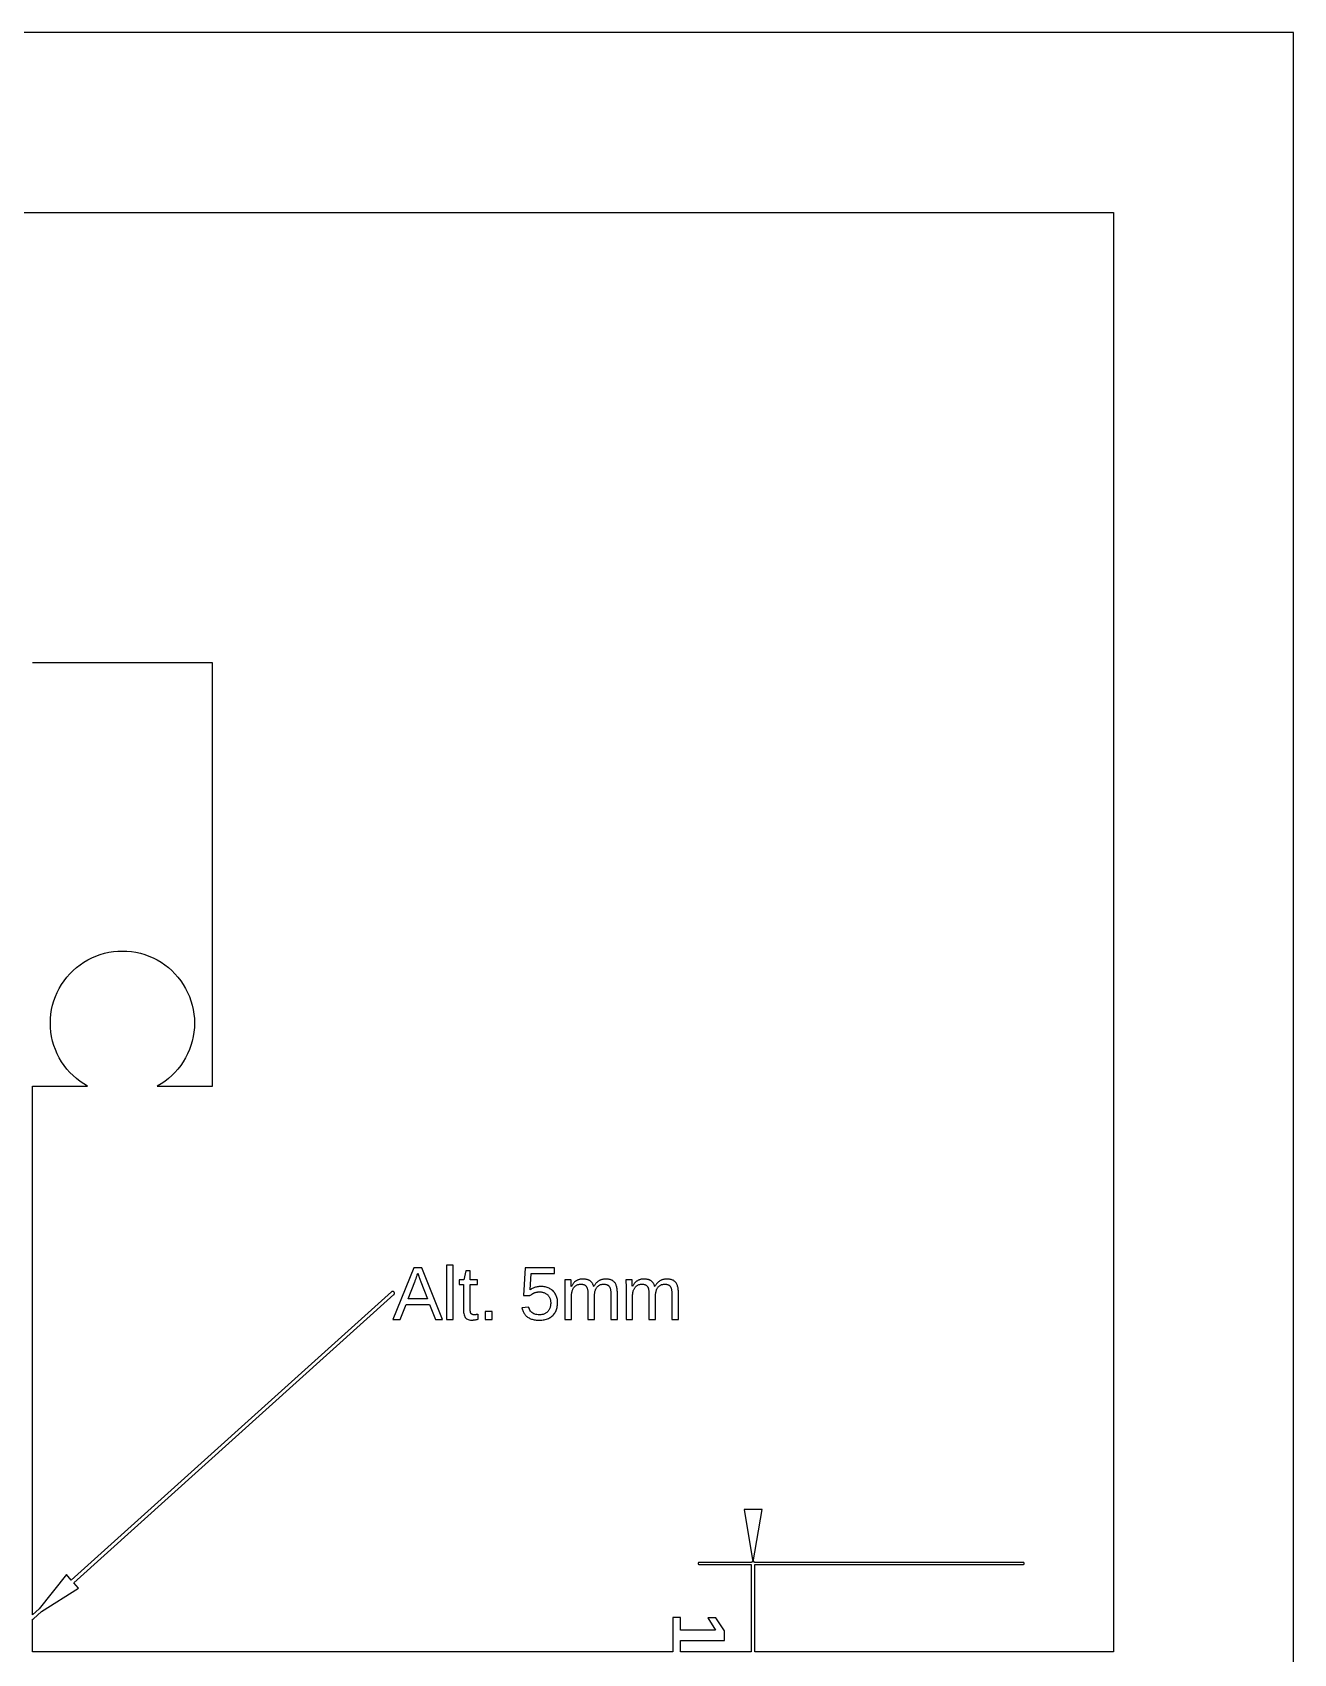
# Model space of a CAD drawing. Header units: metres. Extents: x -140 to 140, y -90 to 90.
# Drawn here: x 70 to 140, y 0 to 90 of the extents above; entities that cross this region are included whole.
import ezdxf

# ---------------------------------------------------------------- set-up
doc = ezdxf.new("R2010")
doc.units = ezdxf.units.M

msp = doc.modelspace()

# ---------------------------------------------------------------- linework, layer by layer
for p, q in [((140, 90), (-140, 90)), ((140, -90), (140, 90)), ((-130, 80), (130, 80)), ((130, 80), (130, 0.09999)), ((80, 55), (70, 55)), ((80, 31.5), (80, 55)), ((73.2969, 38.6193), (73.5275, 38.7191)), ((73.5275, 38.7191), (73.7639, 38.8042)), ((73.7639, 38.8042), (74.0052, 38.8743)), ((74.0052, 38.8743), (74.2505, 38.9291)), ((74.2505, 38.9291), (74.4987, 38.9684)), ((74.4987, 38.9684), (74.7488, 38.9921)), ((74.7488, 38.9921), (75, 39)), ((75, 39), (75.2512, 38.9921)), ((75.2512, 38.9921), (75.5013, 38.9684)), ((75.5013, 38.9684), (75.7495, 38.9291)), ((75.7495, 38.9291), (75.9948, 38.8743)), ((75.9948, 38.8743), (76.2361, 38.8042)), ((76.2361, 38.8042), (76.4725, 38.7191)), ((76.4725, 38.7191), (76.7031, 38.6193)), ((72.0841, 37.7382), (72.2618, 37.9159)), ((72.2618, 37.9159), (72.4503, 38.082)), ((72.4503, 38.082), (72.6488, 38.2361)), ((72.6488, 38.2361), (72.8567, 38.3773)), ((72.8567, 38.3773), (73.073, 38.5052)), ((73.073, 38.5052), (73.2969, 38.6193)), ((76.7031, 38.6193), (76.927, 38.5052)), ((76.927, 38.5052), (77.1433, 38.3773)), ((77.1433, 38.3773), (77.3511, 38.2361)), ((77.3511, 38.2361), (77.5497, 38.082)), ((77.5497, 38.082), (77.7382, 37.9159)), ((77.7382, 37.9159), (77.9159, 37.7382)), ((71.3807, 36.7031), (71.4948, 36.927)), ((71.4948, 36.927), (71.6227, 37.1433)), ((71.6227, 37.1433), (71.7639, 37.3511)), ((71.7639, 37.3511), (71.9179, 37.5497)), ((71.9179, 37.5497), (72.0841, 37.7382)), ((77.9159, 37.7382), (78.082, 37.5497)), ((78.082, 37.5497), (78.2361, 37.3511)), ((78.2361, 37.3511), (78.3773, 37.1433)), ((78.3773, 37.1433), (78.5052, 36.927)), ((78.5052, 36.927), (78.6193, 36.7031)), ((71.1257, 35.9948), (71.1958, 36.2361)), ((71.1958, 36.2361), (71.2809, 36.4725)), ((71.2809, 36.4725), (71.3807, 36.7031)), ((78.6193, 36.7031), (78.7191, 36.4725)), ((78.7191, 36.4725), (78.8042, 36.2361)), ((78.8042, 36.2361), (78.8743, 35.9948)), ((71, 35), (71.0079, 35.2512)), ((71.0079, 35.2512), (71.0315, 35.5013)), ((71.0315, 35.5013), (71.0708, 35.7495)), ((71.0708, 35.7495), (71.1257, 35.9948)), ((78.8743, 35.9948), (78.9291, 35.7495)), ((78.9291, 35.7495), (78.9684, 35.5013)), ((78.9684, 35.5013), (78.9921, 35.2512)), ((78.9921, 35.2512), (79, 35)), ((71.0079, 34.7488), (71, 35)), ((71.0315, 34.4987), (71.0079, 34.7488)), ((71.0708, 34.2505), (71.0315, 34.4987)), ((71.1257, 34.0052), (71.0708, 34.2505)), ((78.9291, 34.2505), (78.8743, 34.0052)), ((78.9684, 34.4987), (78.9291, 34.2505)), ((78.9921, 34.7488), (78.9684, 34.4987)), ((79, 35), (78.9921, 34.7488)), ((71.1958, 33.7639), (71.1257, 34.0052)), ((71.2809, 33.5275), (71.1958, 33.7639)), ((71.3807, 33.2969), (71.2809, 33.5275)), ((78.7191, 33.5275), (78.6193, 33.2969)), ((78.8042, 33.7639), (78.7191, 33.5275)), ((78.8743, 34.0052), (78.8042, 33.7639)), ((71.4948, 33.073), (71.3807, 33.2969)), ((71.6227, 32.8567), (71.4948, 33.073)), ((71.7639, 32.6488), (71.6227, 32.8567)), ((71.9179, 32.4503), (71.7639, 32.6488)), ((72.0841, 32.2618), (71.9179, 32.4503)), ((78.082, 32.4503), (77.9159, 32.2618)), ((78.2361, 32.6488), (78.082, 32.4503)), ((78.3773, 32.8567), (78.2361, 32.6488)), ((78.5052, 33.073), (78.3773, 32.8567)), ((78.6193, 33.2969), (78.5052, 33.073)), ((72.2618, 32.0841), (72.0841, 32.2618)), ((72.4503, 31.9179), (72.2618, 32.0841)), ((72.6488, 31.7639), (72.4503, 31.9179)), ((72.8567, 31.6227), (72.6488, 31.7639)), ((73.0641, 31.5), (72.8567, 31.6227)), ((77.1433, 31.6227), (76.9359, 31.5)), ((77.3511, 31.7639), (77.1433, 31.6227)), ((77.5497, 31.9179), (77.3511, 31.7639)), ((77.7382, 32.0841), (77.5497, 31.9179)), ((77.9159, 32.2618), (77.7382, 32.0841)), ((70.01, 2.14349), (70.01, 31.5)), ((70.01, 31.5), (73.0641, 31.5)), ((76.9359, 31.5), (80, 31.5)), ((91.1779, 21.4124), (90.0081, 18.5459)), ((91.6194, 21.4124), (91.1779, 21.4124)), ((91.2397, 20.6693), (91.2542, 20.7083)), ((91.2542, 20.7083), (91.2681, 20.7461)), ((91.2681, 20.7461), (91.2814, 20.7828)), ((91.2814, 20.7828), (91.2941, 20.8184)), ((91.2941, 20.8184), (91.3063, 20.8529)), ((91.3063, 20.8529), (91.3179, 20.8862)), ((91.3179, 20.8862), (91.3289, 20.9184)), ((91.3289, 20.9184), (91.3393, 20.9495)), ((91.3393, 20.9495), (91.3492, 20.9794)), ((91.3492, 20.9794), (91.3584, 21.0082)), ((91.3584, 21.0082), (91.3671, 21.0359)), ((91.3671, 21.0359), (91.3752, 21.0625)), ((91.3752, 21.0625), (91.3936, 21.1194)), ((91.3936, 21.1194), (91.4485, 20.9505)), ((91.4485, 20.9505), (91.4572, 20.9235)), ((91.4572, 20.9235), (91.466, 20.897)), ((91.466, 20.897), (91.4748, 20.8708)), ((91.4748, 20.8708), (91.4835, 20.8451)), ((91.4835, 20.8451), (91.4923, 20.8198)), ((91.4923, 20.8198), (91.5011, 20.795)), ((91.5011, 20.795), (91.5098, 20.7706)), ((91.5098, 20.7706), (91.5186, 20.7466)), ((91.5186, 20.7466), (91.5273, 20.7231)), ((91.5273, 20.7231), (91.5361, 20.7)), ((92.7708, 18.5459), (91.6194, 21.4124)), ((93.3609, 21.565), (92.9947, 21.565)), ((92.9947, 21.565), (92.9947, 18.5459)), ((93.3609, 18.5459), (93.3609, 21.565)), ((93.9496, 20.7471), (93.6811, 20.7471)), ((93.6811, 20.7471), (93.6811, 20.4806)), ((94.0574, 21.2395), (93.9496, 20.7471)), ((94.3016, 21.2395), (94.0574, 21.2395)), ((94.3016, 20.7471), (94.3016, 21.2395)), ((94.7085, 20.7471), (94.3016, 20.7471)), ((94.7085, 20.4806), (94.7085, 20.7471)), ((97.3554, 21.4124), (97.2598, 19.8703)), ((98.9849, 21.4124), (97.3554, 21.4124)), ((97.6341, 20.1917), (97.689, 21.1011)), ((97.689, 21.1011), (98.9849, 21.1011)), ((98.9849, 21.1011), (98.9849, 21.4124)), ((99.895, 20.7471), (99.5492, 20.7471)), ((99.5492, 20.7471), (99.551, 20.7322)), ((99.551, 20.7322), (99.5527, 20.7137)), ((99.5527, 20.7137), (99.5542, 20.6918)), ((99.8954, 20.7453), (99.895, 20.7471)), ((99.8957, 20.7432), (99.8954, 20.7453)), ((99.8963, 20.7376), (99.8957, 20.7432)), ((99.8966, 20.7342), (99.8963, 20.7376)), ((99.8972, 20.7261), (99.8966, 20.7342)), ((99.8978, 20.7165), (99.8972, 20.7261)), ((99.8985, 20.7051), (99.8978, 20.7165)), ((99.9016, 20.6402), (99.8985, 20.7051)), ((100.212, 20.7098), (100.188, 20.6962)), ((100.237, 20.7222), (100.212, 20.7098)), ((100.262, 20.7336), (100.237, 20.7222)), ((100.288, 20.7439), (100.262, 20.7336)), ((100.315, 20.7531), (100.288, 20.7439)), ((100.343, 20.7612), (100.315, 20.7531)), ((100.372, 20.7683), (100.343, 20.7612)), ((100.401, 20.7743), (100.372, 20.7683)), ((100.431, 20.7791), (100.401, 20.7743)), ((100.462, 20.7829), (100.431, 20.7791)), ((100.494, 20.7856), (100.462, 20.7829)), ((100.527, 20.7873), (100.494, 20.7856)), ((100.56, 20.7878), (100.527, 20.7873)), ((100.598, 20.7872), (100.56, 20.7878)), ((100.635, 20.7854), (100.598, 20.7872)), ((100.67, 20.7825), (100.635, 20.7854)), ((100.704, 20.7784), (100.67, 20.7825)), ((100.737, 20.7731), (100.704, 20.7784)), ((100.769, 20.7666), (100.737, 20.7731)), ((100.799, 20.7589), (100.769, 20.7666)), ((100.829, 20.75), (100.799, 20.7589)), ((100.857, 20.74), (100.829, 20.75)), ((100.883, 20.7288), (100.857, 20.74)), ((100.909, 20.7164), (100.883, 20.7288)), ((100.933, 20.7029), (100.909, 20.7164)), ((100.956, 20.6881), (100.933, 20.7029)), ((101.465, 20.7046), (101.44, 20.6902)), ((101.492, 20.7179), (101.465, 20.7046)), ((101.518, 20.73), (101.492, 20.7179)), ((101.546, 20.741), (101.518, 20.73)), ((101.575, 20.7508), (101.546, 20.741)), ((101.604, 20.7595), (101.575, 20.7508)), ((101.634, 20.767), (101.604, 20.7595)), ((101.665, 20.7734), (101.634, 20.767)), ((101.697, 20.7785), (101.665, 20.7734)), ((101.729, 20.7826), (101.697, 20.7785)), ((101.763, 20.7855), (101.729, 20.7826)), ((101.797, 20.7872), (101.763, 20.7855)), ((101.832, 20.7878), (101.797, 20.7872)), ((101.882, 20.7867), (101.832, 20.7878)), ((101.93, 20.7835), (101.882, 20.7867)), ((101.976, 20.7782), (101.93, 20.7835)), ((102.02, 20.7707), (101.976, 20.7782)), ((102.061, 20.761), (102.02, 20.7707)), ((102.101, 20.7492), (102.061, 20.761)), ((102.138, 20.7353), (102.101, 20.7492)), ((102.173, 20.7192), (102.138, 20.7353)), ((102.206, 20.701), (102.173, 20.7192)), ((102.237, 20.6807), (102.206, 20.701)), ((103.285, 20.7471), (102.939, 20.7471)), ((102.939, 20.7471), (102.941, 20.7322)), ((102.941, 20.7322), (102.942, 20.7137)), ((102.942, 20.7137), (102.944, 20.6918)), ((103.285, 20.7453), (103.285, 20.7471)), ((103.286, 20.7406), (103.285, 20.7453)), ((103.286, 20.7376), (103.286, 20.7406)), ((103.286, 20.7304), (103.286, 20.7376)), ((103.287, 20.7215), (103.286, 20.7304)), ((103.288, 20.711), (103.287, 20.7215)), ((103.288, 20.6989), (103.288, 20.711)), ((103.601, 20.7098), (103.578, 20.6962)), ((103.626, 20.7222), (103.601, 20.7098)), ((103.652, 20.7336), (103.626, 20.7222)), ((103.678, 20.7439), (103.652, 20.7336)), ((103.705, 20.7531), (103.678, 20.7439)), ((103.733, 20.7612), (103.705, 20.7531)), ((103.761, 20.7683), (103.733, 20.7612)), ((103.791, 20.7743), (103.761, 20.7683)), ((103.821, 20.7791), (103.791, 20.7743)), ((103.852, 20.7829), (103.821, 20.7791)), ((103.884, 20.7856), (103.852, 20.7829)), ((103.916, 20.7873), (103.884, 20.7856)), ((103.95, 20.7878), (103.916, 20.7873)), ((103.988, 20.7872), (103.95, 20.7878)), ((104.024, 20.7854), (103.988, 20.7872)), ((104.06, 20.7825), (104.024, 20.7854)), ((104.094, 20.7784), (104.06, 20.7825)), ((104.127, 20.7731), (104.094, 20.7784)), ((104.158, 20.7666), (104.127, 20.7731)), ((104.189, 20.7589), (104.158, 20.7666)), ((104.218, 20.75), (104.189, 20.7589)), ((104.246, 20.74), (104.218, 20.75)), ((104.273, 20.7288), (104.246, 20.74)), ((104.298, 20.7164), (104.273, 20.7288)), ((104.322, 20.7029), (104.298, 20.7164)), ((104.345, 20.6881), (104.322, 20.7029)), ((104.855, 20.7046), (104.83, 20.6902)), ((104.881, 20.7179), (104.855, 20.7046)), ((104.908, 20.73), (104.881, 20.7179)), ((104.936, 20.741), (104.908, 20.73)), ((104.964, 20.7508), (104.936, 20.741)), ((104.993, 20.7595), (104.964, 20.7508)), ((105.024, 20.767), (104.993, 20.7595)), ((105.055, 20.7734), (105.024, 20.767)), ((105.086, 20.7785), (105.055, 20.7734)), ((105.119, 20.7826), (105.086, 20.7785)), ((105.152, 20.7855), (105.119, 20.7826)), ((105.186, 20.7872), (105.152, 20.7855)), ((105.221, 20.7878), (105.186, 20.7872)), ((105.272, 20.7867), (105.221, 20.7878)), ((105.32, 20.7835), (105.272, 20.7867)), ((105.366, 20.7782), (105.32, 20.7835)), ((105.409, 20.7707), (105.366, 20.7782)), ((105.451, 20.761), (105.409, 20.7707)), ((105.49, 20.7492), (105.451, 20.761)), ((105.528, 20.7353), (105.49, 20.7492)), ((105.563, 20.7192), (105.528, 20.7353)), ((105.596, 20.701), (105.563, 20.7192)), ((105.627, 20.6807), (105.596, 20.701)), ((89.9315, 20.0729), (72.163, 4.08119)), ((72.2968, 3.93257), (90.0685, 19.9271)), ((89.9362, 20.077), (89.9315, 20.0729)), ((89.9412, 20.0809), (89.9362, 20.077)), ((89.9464, 20.0844), (89.9412, 20.0809)), ((89.9518, 20.0876), (89.9464, 20.0844)), ((89.9574, 20.0905), (89.9518, 20.0876)), ((89.9632, 20.093), (89.9574, 20.0905)), ((89.9691, 20.0951), (89.9632, 20.093)), ((89.9751, 20.0968), (89.9691, 20.0951)), ((89.9812, 20.0982), (89.9751, 20.0968)), ((89.9875, 20.0992), (89.9812, 20.0982)), ((89.9937, 20.0998), (89.9875, 20.0992)), ((90, 20.1), (89.9937, 20.0998)), ((90.0063, 20.0998), (90, 20.1)), ((90.0125, 20.0992), (90.0063, 20.0998)), ((90.0187, 20.0982), (90.0125, 20.0992)), ((90.0249, 20.0968), (90.0187, 20.0982)), ((90.0309, 20.0951), (90.0249, 20.0968)), ((90.0368, 20.093), (90.0309, 20.0951)), ((90.0426, 20.0905), (90.0368, 20.093)), ((90.0482, 20.0876), (90.0426, 20.0905)), ((90.0536, 20.0844), (90.0482, 20.0876)), ((90.0588, 20.0809), (90.0536, 20.0844)), ((90.0637, 20.077), (90.0588, 20.0809)), ((90.0685, 20.0729), (90.0637, 20.077)), ((90.0729, 20.0685), (90.0685, 20.0729)), ((90.0685, 19.9271), (90.0729, 19.9315)), ((90.077, 20.0637), (90.0729, 20.0685)), ((90.0729, 19.9315), (90.077, 19.9362)), ((90.0809, 20.0588), (90.077, 20.0637)), ((90.077, 19.9362), (90.0809, 19.9412)), ((90.0844, 20.0536), (90.0809, 20.0588)), ((90.0809, 19.9412), (90.0844, 19.9464)), ((90.0876, 20.0482), (90.0844, 20.0536)), ((90.0844, 19.9464), (90.0876, 19.9518)), ((90.0905, 20.0426), (90.0876, 20.0482)), ((90.0876, 19.9518), (90.0905, 19.9574)), ((90.093, 20.0368), (90.0905, 20.0426)), ((90.0905, 19.9574), (90.093, 19.9632)), ((90.0951, 20.0309), (90.093, 20.0368)), ((90.093, 19.9632), (90.0951, 19.9691)), ((90.0968, 20.0249), (90.0951, 20.0309)), ((90.0951, 19.9691), (90.0968, 19.9751)), ((90.0982, 20.0187), (90.0968, 20.0249)), ((90.0968, 19.9751), (90.0982, 19.9812)), ((90.0992, 20.0125), (90.0982, 20.0187)), ((90.0982, 19.9812), (90.0992, 19.9875)), ((90.0998, 20.0063), (90.0992, 20.0125)), ((90.0992, 19.9875), (90.0998, 19.9937)), ((90.1, 20), (90.0998, 20.0063)), ((90.0998, 19.9937), (90.1, 20)), ((90.8585, 19.6872), (91.2247, 20.6291)), ((91.2247, 20.6291), (91.2397, 20.6693)), ((91.5361, 20.7), (91.5449, 20.6773)), ((91.5449, 20.6773), (91.5536, 20.655)), ((91.5536, 20.655), (91.5624, 20.6332)), ((91.5624, 20.6332), (91.9306, 19.6872)), ((93.6811, 20.4806), (93.9354, 20.4806)), ((93.9354, 20.4806), (93.9354, 19.0118)), ((94.3016, 19.0912), (94.3016, 20.4806)), ((94.3016, 20.4806), (94.7085, 20.4806)), ((97.2598, 19.8703), (97.6178, 19.8703)), ((97.6178, 19.8703), (97.6375, 19.8872)), ((97.6714, 20.2188), (97.6341, 20.1917)), ((97.6375, 19.8872), (97.6572, 19.9032)), ((97.6572, 19.9032), (97.677, 19.9185)), ((97.7101, 20.2437), (97.6714, 20.2188)), ((97.677, 19.9185), (97.6967, 19.933)), ((97.6967, 19.933), (97.7164, 19.9468)), ((97.7501, 20.2665), (97.7101, 20.2437)), ((97.7164, 19.9468), (97.7361, 19.9597)), ((97.7361, 19.9597), (97.7558, 19.972)), ((97.7915, 20.2871), (97.7501, 20.2665)), ((97.7558, 19.972), (97.7755, 19.9834)), ((97.7755, 19.9834), (97.7953, 19.994)), ((97.8343, 20.3055), (97.7915, 20.2871)), ((97.7953, 19.994), (97.815, 20.0039)), ((97.815, 20.0039), (97.8347, 20.013)), ((97.8785, 20.3217), (97.8343, 20.3055)), ((97.8347, 20.013), (97.8544, 20.0214)), ((97.8544, 20.0214), (97.8741, 20.029)), ((97.8741, 20.029), (97.894, 20.0359)), ((97.924, 20.3358), (97.8785, 20.3217)), ((97.894, 20.0359), (97.9141, 20.0423)), ((97.9141, 20.0423), (97.9344, 20.0481)), ((97.971, 20.3477), (97.924, 20.3358)), ((97.9344, 20.0481), (97.9549, 20.0533)), ((97.9549, 20.0533), (97.9757, 20.0581)), ((98.0192, 20.3575), (97.971, 20.3477)), ((97.9757, 20.0581), (97.9968, 20.0622)), ((97.9968, 20.0622), (98.0181, 20.0658)), ((98.0181, 20.0658), (98.0396, 20.0689)), ((98.0689, 20.3651), (98.0192, 20.3575)), ((98.0396, 20.0689), (98.0614, 20.0714)), ((98.0614, 20.0714), (98.0834, 20.0733)), ((98.1199, 20.3705), (98.0689, 20.3651)), ((98.0834, 20.0733), (98.1056, 20.0747)), ((98.1056, 20.0747), (98.1281, 20.0755)), ((98.1723, 20.3737), (98.1199, 20.3705)), ((98.1281, 20.0755), (98.1508, 20.0758)), ((98.1508, 20.0758), (98.194, 20.0748)), ((98.2261, 20.3748), (98.1723, 20.3737)), ((98.194, 20.0748), (98.2357, 20.0718)), ((98.2902, 20.3734), (98.2261, 20.3748)), ((98.2357, 20.0718), (98.276, 20.0669)), ((98.276, 20.0669), (98.315, 20.06)), ((98.3522, 20.3689), (98.2902, 20.3734)), ((98.315, 20.06), (98.3526, 20.0511)), ((98.4122, 20.3616), (98.3522, 20.3689)), ((98.3526, 20.0511), (98.3888, 20.0402)), ((98.3888, 20.0402), (98.4236, 20.0274)), ((98.4702, 20.3513), (98.4122, 20.3616)), ((98.4236, 20.0274), (98.4571, 20.0126)), ((98.4571, 20.0126), (98.4891, 19.9958)), ((98.5262, 20.3381), (98.4702, 20.3513)), ((98.4891, 19.9958), (98.5198, 19.9771)), ((98.5198, 19.9771), (98.5491, 19.9563)), ((98.5801, 20.3219), (98.5262, 20.3381)), ((98.5491, 19.9563), (98.577, 19.9336)), ((98.577, 19.9336), (98.6035, 19.909)), ((98.632, 20.3029), (98.5801, 20.3219)), ((98.6035, 19.909), (98.6283, 19.8827)), ((98.6283, 19.8827), (98.6511, 19.8552)), ((98.6818, 20.2808), (98.632, 20.3029)), ((98.6511, 19.8552), (98.672, 19.8265)), ((98.672, 19.8265), (98.6909, 19.7965)), ((98.7296, 20.2559), (98.6818, 20.2808)), ((98.7754, 20.228), (98.7296, 20.2559)), ((98.8191, 20.1971), (98.7754, 20.228)), ((98.8608, 20.1633), (98.8191, 20.1971)), ((98.9005, 20.1266), (98.8608, 20.1633)), ((98.9377, 20.0876), (98.9005, 20.1266)), ((98.9718, 20.0467), (98.9377, 20.0876)), ((99.0031, 20.0041), (98.9718, 20.0467)), ((99.0313, 19.9597), (99.0031, 20.0041)), ((99.0566, 19.9135), (99.0313, 19.9597)), ((99.0789, 19.8655), (99.0566, 19.9135)), ((99.0982, 19.8157), (99.0789, 19.8655)), ((99.1146, 19.7642), (99.0982, 19.8157)), ((99.5542, 20.6918), (99.5555, 20.6662)), ((99.5555, 20.6662), (99.5568, 20.6372)), ((99.5568, 20.6372), (99.5578, 20.6045)), ((99.5578, 20.6045), (99.5588, 20.5684)), ((99.5588, 20.5684), (99.5596, 20.5287)), ((99.5596, 20.5287), (99.5602, 20.4855)), ((99.5602, 20.4855), (99.5607, 20.4387)), ((99.5607, 20.4387), (99.5611, 20.3884)), ((99.5611, 20.3884), (99.5613, 20.3345)), ((99.5613, 20.3345), (99.5614, 20.2772)), ((99.5614, 20.2772), (99.5614, 18.5459)), ((99.9042, 20.5894), (99.9016, 20.6402)), ((99.9052, 20.5692), (99.9042, 20.5894)), ((99.9062, 20.544), (99.9052, 20.5692)), ((99.9072, 20.5141), (99.9062, 20.544)), ((99.9083, 20.4792), (99.9072, 20.5141)), ((99.9101, 20.4178), (99.9083, 20.4792)), ((99.9113, 20.3708), (99.9101, 20.4178)), ((99.9174, 20.3708), (99.9113, 20.3708)), ((99.9358, 20.4059), (99.9174, 20.3708)), ((99.9256, 19.8215), (99.9264, 19.8707)), ((99.9256, 18.5459), (99.9256, 19.8215)), ((99.9264, 19.8707), (99.9288, 19.9182)), ((99.9288, 19.9182), (99.9328, 19.9639)), ((99.9328, 19.9639), (99.9385, 20.0079)), ((99.9545, 20.4394), (99.9358, 20.4059)), ((99.9385, 20.0079), (99.9457, 20.0502)), ((99.9457, 20.0502), (99.9546, 20.0907)), ((99.9737, 20.4712), (99.9545, 20.4394)), ((99.9546, 20.0907), (99.9651, 20.1295)), ((99.9651, 20.1295), (99.9772, 20.1666)), ((99.9933, 20.5013), (99.9737, 20.4712)), ((99.9772, 20.1666), (99.9909, 20.202)), ((99.9909, 20.202), (100.006, 20.2356)), ((100.013, 20.5297), (99.9933, 20.5013)), ((100.006, 20.2356), (100.023, 20.2674)), ((100.034, 20.5564), (100.013, 20.5297)), ((100.023, 20.2674), (100.042, 20.2976)), ((100.055, 20.5814), (100.034, 20.5564)), ((100.042, 20.2976), (100.062, 20.326)), ((100.076, 20.6048), (100.055, 20.5814)), ((100.062, 20.326), (100.083, 20.3525)), ((100.097, 20.6264), (100.076, 20.6048)), ((100.083, 20.3525), (100.106, 20.3768)), ((100.119, 20.6464), (100.097, 20.6264)), ((100.106, 20.3768), (100.13, 20.3991)), ((100.142, 20.6647), (100.119, 20.6464)), ((100.13, 20.3991), (100.155, 20.4192)), ((100.165, 20.6813), (100.142, 20.6647)), ((100.155, 20.4192), (100.181, 20.4372)), ((100.188, 20.6962), (100.165, 20.6813)), ((100.181, 20.4372), (100.208, 20.4531)), ((100.208, 20.4531), (100.237, 20.4669)), ((100.237, 20.4669), (100.267, 20.4785)), ((100.267, 20.4785), (100.297, 20.4881)), ((100.297, 20.4881), (100.329, 20.4955)), ((100.329, 20.4955), (100.362, 20.5008)), ((100.362, 20.5008), (100.397, 20.504)), ((100.397, 20.504), (100.432, 20.505)), ((100.432, 20.505), (100.466, 20.5043)), ((100.466, 20.5043), (100.499, 20.5021)), ((100.499, 20.5021), (100.53, 20.4985)), ((100.53, 20.4985), (100.559, 20.4935)), ((100.559, 20.4935), (100.587, 20.487)), ((100.587, 20.487), (100.613, 20.479)), ((100.613, 20.479), (100.637, 20.4696)), ((100.637, 20.4696), (100.659, 20.4588)), ((100.659, 20.4588), (100.68, 20.4465)), ((100.68, 20.4465), (100.7, 20.4328)), ((100.7, 20.4328), (100.717, 20.4176)), ((100.717, 20.4176), (100.733, 20.401)), ((100.733, 20.401), (100.747, 20.3829)), ((100.747, 20.3829), (100.76, 20.363)), ((100.76, 20.363), (100.772, 20.3407)), ((100.772, 20.3407), (100.783, 20.3161)), ((100.783, 20.3161), (100.793, 20.2892)), ((100.793, 20.2892), (100.802, 20.2599)), ((100.802, 20.2599), (100.81, 20.2283)), ((100.81, 20.2283), (100.816, 20.1943)), ((100.816, 20.1943), (100.822, 20.158)), ((100.822, 20.158), (100.827, 20.1194)), ((100.827, 20.1194), (100.83, 20.0784)), ((100.83, 20.0784), (100.833, 20.0351)), ((100.833, 20.0351), (100.834, 19.9895)), ((100.834, 19.9895), (100.835, 19.9415)), ((100.835, 19.9415), (100.835, 18.5459)), ((100.978, 20.6721), (100.956, 20.6881)), ((100.999, 20.6546), (100.978, 20.6721)), ((101.018, 20.6358), (100.999, 20.6546)), ((101.037, 20.6156), (101.018, 20.6358)), ((101.055, 20.594), (101.037, 20.6156)), ((101.071, 20.571), (101.055, 20.594)), ((101.087, 20.5466), (101.071, 20.571)), ((101.101, 20.5208), (101.087, 20.5466)), ((101.115, 20.4936), (101.101, 20.5208)), ((101.127, 20.465), (101.115, 20.4936)), ((101.139, 20.435), (101.127, 20.465)), ((101.149, 20.4036), (101.139, 20.435)), ((101.158, 20.3708), (101.149, 20.4036)), ((101.164, 20.3708), (101.158, 20.3708)), ((101.182, 20.4041), (101.164, 20.3708)), ((101.201, 20.4361), (101.182, 20.4041)), ((101.197, 19.8215), (101.198, 19.871)), ((101.197, 18.5459), (101.197, 19.8215)), ((101.198, 19.871), (101.2, 19.9187)), ((101.2, 19.9187), (101.204, 19.9647)), ((101.22, 20.4665), (101.201, 20.4361)), ((101.204, 19.9647), (101.21, 20.0089)), ((101.21, 20.0089), (101.217, 20.0513)), ((101.217, 20.0513), (101.225, 20.092)), ((101.239, 20.4955), (101.22, 20.4665)), ((101.225, 20.092), (101.236, 20.1308)), ((101.236, 20.1308), (101.247, 20.168)), ((101.259, 20.523), (101.239, 20.4955)), ((101.247, 20.168), (101.261, 20.2033)), ((101.28, 20.549), (101.259, 20.523)), ((101.261, 20.2033), (101.276, 20.2369)), ((101.276, 20.2369), (101.292, 20.2687)), ((101.301, 20.5736), (101.28, 20.549)), ((101.292, 20.2687), (101.311, 20.2987)), ((101.323, 20.5967), (101.301, 20.5736)), ((101.311, 20.2987), (101.33, 20.327)), ((101.345, 20.6183), (101.323, 20.5967)), ((101.33, 20.327), (101.351, 20.3533)), ((101.368, 20.6385), (101.345, 20.6183)), ((101.351, 20.3533), (101.374, 20.3776)), ((101.391, 20.6572), (101.368, 20.6385)), ((101.374, 20.3776), (101.397, 20.3997)), ((101.416, 20.6744), (101.391, 20.6572)), ((101.397, 20.3997), (101.422, 20.4197)), ((101.44, 20.6902), (101.416, 20.6744)), ((101.422, 20.4197), (101.449, 20.4376)), ((101.449, 20.4376), (101.476, 20.4534)), ((101.476, 20.4534), (101.505, 20.4671)), ((101.505, 20.4671), (101.535, 20.4787)), ((101.535, 20.4787), (101.566, 20.4882)), ((101.566, 20.4882), (101.598, 20.4955)), ((101.598, 20.4955), (101.632, 20.5008)), ((101.632, 20.5008), (101.667, 20.504)), ((101.667, 20.504), (101.704, 20.505)), ((101.704, 20.505), (101.738, 20.5043)), ((101.738, 20.5043), (101.77, 20.5021)), ((101.77, 20.5021), (101.801, 20.4985)), ((101.801, 20.4985), (101.831, 20.4935)), ((101.831, 20.4935), (101.858, 20.487)), ((101.858, 20.487), (101.884, 20.479)), ((101.884, 20.479), (101.908, 20.4696)), ((101.908, 20.4696), (101.931, 20.4588)), ((101.931, 20.4588), (101.952, 20.4465)), ((101.952, 20.4465), (101.971, 20.4328)), ((101.971, 20.4328), (101.989, 20.4176)), ((101.989, 20.4176), (102.005, 20.401)), ((102.005, 20.401), (102.019, 20.3829)), ((102.019, 20.3829), (102.032, 20.363)), ((102.032, 20.363), (102.044, 20.3407)), ((102.044, 20.3407), (102.055, 20.3161)), ((102.055, 20.3161), (102.064, 20.2892)), ((102.064, 20.2892), (102.073, 20.2599)), ((102.073, 20.2599), (102.081, 20.2283)), ((102.081, 20.2283), (102.088, 20.1943)), ((102.088, 20.1943), (102.093, 20.158)), ((102.093, 20.158), (102.098, 20.1194)), ((102.098, 20.1194), (102.102, 20.0784)), ((102.102, 20.0784), (102.104, 20.0351)), ((102.104, 20.0351), (102.106, 19.9895)), ((102.106, 19.9895), (102.106, 19.9415)), ((102.106, 19.9415), (102.106, 18.5459)), ((102.266, 20.6582), (102.237, 20.6807)), ((102.293, 20.6335), (102.266, 20.6582)), ((102.317, 20.6068), (102.293, 20.6335)), ((102.339, 20.5775), (102.317, 20.6068)), ((102.36, 20.5455), (102.339, 20.5775)), ((102.379, 20.5108), (102.36, 20.5455)), ((102.396, 20.4734), (102.379, 20.5108)), ((102.411, 20.4332), (102.396, 20.4734)), ((102.425, 20.3902), (102.411, 20.4332)), ((102.436, 20.3445), (102.425, 20.3902)), ((102.446, 20.2961), (102.436, 20.3445)), ((102.454, 20.2449), (102.446, 20.2961)), ((102.46, 20.191), (102.454, 20.2449)), ((102.465, 20.1343), (102.46, 20.191)), ((102.468, 20.0749), (102.465, 20.1343)), ((102.469, 20.0127), (102.468, 20.0749)), ((102.469, 18.5459), (102.469, 20.0127)), ((102.944, 20.6918), (102.945, 20.6662)), ((102.945, 20.6662), (102.946, 20.6372)), ((102.946, 20.6372), (102.947, 20.6045)), ((102.947, 20.6045), (102.948, 20.5684)), ((102.948, 20.5684), (102.949, 20.5287)), ((102.949, 20.5287), (102.95, 20.4855)), ((102.95, 20.4855), (102.95, 20.4387)), ((102.95, 20.4387), (102.951, 20.3884)), ((102.951, 20.3884), (102.951, 20.3345)), ((102.951, 20.3345), (102.951, 20.2772)), ((102.951, 20.2772), (102.951, 18.5459)), ((103.29, 20.6708), (103.288, 20.6989)), ((103.294, 20.5799), (103.29, 20.6708)), ((103.295, 20.5692), (103.294, 20.5799)), ((103.296, 20.544), (103.295, 20.5692)), ((103.297, 20.5141), (103.296, 20.544)), ((103.298, 20.4792), (103.297, 20.5141)), ((103.3, 20.4178), (103.298, 20.4792)), ((103.301, 20.3708), (103.3, 20.4178)), ((103.307, 20.3708), (103.301, 20.3708)), ((103.325, 20.4059), (103.307, 20.3708)), ((103.315, 19.8215), (103.316, 19.8707)), ((103.315, 18.5459), (103.315, 19.8215)), ((103.316, 19.8707), (103.318, 19.9182)), ((103.318, 19.9182), (103.322, 19.9639)), ((103.322, 19.9639), (103.328, 20.0079)), ((103.344, 20.4394), (103.325, 20.4059)), ((103.328, 20.0079), (103.335, 20.0502)), ((103.335, 20.0502), (103.344, 20.0907)), ((103.363, 20.4712), (103.344, 20.4394)), ((103.344, 20.0907), (103.355, 20.1295)), ((103.355, 20.1295), (103.367, 20.1666)), ((103.383, 20.5013), (103.363, 20.4712)), ((103.367, 20.1666), (103.38, 20.202)), ((103.38, 20.202), (103.396, 20.2356)), ((103.403, 20.5297), (103.383, 20.5013)), ((103.396, 20.2356), (103.413, 20.2674)), ((103.423, 20.5564), (103.403, 20.5297)), ((103.413, 20.2674), (103.431, 20.2976)), ((103.444, 20.5814), (103.423, 20.5564)), ((103.431, 20.2976), (103.451, 20.326)), ((103.465, 20.6048), (103.444, 20.5814)), ((103.451, 20.326), (103.473, 20.3525)), ((103.487, 20.6264), (103.465, 20.6048)), ((103.473, 20.3525), (103.496, 20.3768)), ((103.509, 20.6464), (103.487, 20.6264)), ((103.496, 20.3768), (103.519, 20.3991)), ((103.531, 20.6647), (103.509, 20.6464)), ((103.519, 20.3991), (103.545, 20.4192)), ((103.554, 20.6813), (103.531, 20.6647)), ((103.545, 20.4192), (103.571, 20.4372)), ((103.578, 20.6962), (103.554, 20.6813)), ((103.571, 20.4372), (103.598, 20.4531)), ((103.598, 20.4531), (103.626, 20.4669)), ((103.626, 20.4669), (103.656, 20.4785)), ((103.656, 20.4785), (103.687, 20.4881)), ((103.687, 20.4881), (103.719, 20.4955)), ((103.719, 20.4955), (103.752, 20.5008)), ((103.752, 20.5008), (103.786, 20.504)), ((103.786, 20.504), (103.822, 20.505)), ((103.822, 20.505), (103.856, 20.5043)), ((103.856, 20.5043), (103.888, 20.5021)), ((103.888, 20.5021), (103.919, 20.4985)), ((103.919, 20.4985), (103.949, 20.4935)), ((103.949, 20.4935), (103.976, 20.487)), ((103.976, 20.487), (104.002, 20.479)), ((104.002, 20.479), (104.026, 20.4696)), ((104.026, 20.4696), (104.049, 20.4588)), ((104.049, 20.4588), (104.07, 20.4465)), ((104.07, 20.4465), (104.089, 20.4328)), ((104.089, 20.4328), (104.107, 20.4176)), ((104.107, 20.4176), (104.123, 20.401)), ((104.123, 20.401), (104.137, 20.3829)), ((104.137, 20.3829), (104.15, 20.363)), ((104.15, 20.363), (104.162, 20.3407)), ((104.162, 20.3407), (104.173, 20.3161)), ((104.173, 20.3161), (104.183, 20.2892)), ((104.183, 20.2892), (104.191, 20.2599)), ((104.191, 20.2599), (104.199, 20.2283)), ((104.199, 20.2283), (104.206, 20.1943)), ((104.206, 20.1943), (104.212, 20.158)), ((104.212, 20.158), (104.216, 20.1194)), ((104.216, 20.1194), (104.22, 20.0784)), ((104.22, 20.0784), (104.222, 20.0351)), ((104.222, 20.0351), (104.224, 19.9895)), ((104.224, 19.9895), (104.224, 19.9415)), ((104.224, 19.9415), (104.224, 18.5459)), ((104.367, 20.6721), (104.345, 20.6881)), ((104.388, 20.6546), (104.367, 20.6721)), ((104.408, 20.6358), (104.388, 20.6546)), ((104.427, 20.6156), (104.408, 20.6358)), ((104.444, 20.594), (104.427, 20.6156)), ((104.461, 20.571), (104.444, 20.594)), ((104.476, 20.5466), (104.461, 20.571)), ((104.491, 20.5208), (104.476, 20.5466)), ((104.504, 20.4936), (104.491, 20.5208)), ((104.517, 20.465), (104.504, 20.4936)), ((104.528, 20.435), (104.517, 20.465)), ((104.539, 20.4036), (104.528, 20.435)), ((104.548, 20.3708), (104.539, 20.4036)), ((104.554, 20.3708), (104.548, 20.3708)), ((104.572, 20.4041), (104.554, 20.3708)), ((104.59, 20.4361), (104.572, 20.4041)), ((104.587, 19.871), (104.59, 19.9187)), ((104.587, 19.8215), (104.587, 19.871)), ((104.587, 18.5459), (104.587, 19.8215)), ((104.609, 20.4665), (104.59, 20.4361)), ((104.59, 19.9187), (104.594, 19.9647)), ((104.594, 19.9647), (104.599, 20.0089)), ((104.599, 20.0089), (104.606, 20.0513)), ((104.606, 20.0513), (104.615, 20.092)), ((104.629, 20.4955), (104.609, 20.4665)), ((104.615, 20.092), (104.625, 20.1308)), ((104.625, 20.1308), (104.637, 20.168)), ((104.649, 20.523), (104.629, 20.4955)), ((104.637, 20.168), (104.65, 20.2033)), ((104.669, 20.549), (104.649, 20.523)), ((104.65, 20.2033), (104.665, 20.2369)), ((104.665, 20.2369), (104.682, 20.2687)), ((104.691, 20.5736), (104.669, 20.549)), ((104.682, 20.2687), (104.7, 20.2987)), ((104.712, 20.5967), (104.691, 20.5736)), ((104.7, 20.2987), (104.72, 20.327)), ((104.735, 20.6183), (104.712, 20.5967)), ((104.72, 20.327), (104.741, 20.3533)), ((104.758, 20.6385), (104.735, 20.6183)), ((104.741, 20.3533), (104.763, 20.3776)), ((104.781, 20.6572), (104.758, 20.6385)), ((104.763, 20.3776), (104.787, 20.3997)), ((104.805, 20.6744), (104.781, 20.6572)), ((104.787, 20.3997), (104.812, 20.4197)), ((104.83, 20.6902), (104.805, 20.6744)), ((104.812, 20.4197), (104.838, 20.4376)), ((104.838, 20.4376), (104.866, 20.4534)), ((104.866, 20.4534), (104.894, 20.4671)), ((104.894, 20.4671), (104.924, 20.4787)), ((104.924, 20.4787), (104.956, 20.4882)), ((104.956, 20.4882), (104.988, 20.4955)), ((104.988, 20.4955), (105.022, 20.5008)), ((105.022, 20.5008), (105.057, 20.504)), ((105.057, 20.504), (105.093, 20.505)), ((105.093, 20.505), (105.127, 20.5043)), ((105.127, 20.5043), (105.16, 20.5021)), ((105.16, 20.5021), (105.191, 20.4985)), ((105.191, 20.4985), (105.22, 20.4935)), ((105.22, 20.4935), (105.248, 20.487)), ((105.248, 20.487), (105.274, 20.479)), ((105.274, 20.479), (105.298, 20.4696)), ((105.298, 20.4696), (105.32, 20.4588)), ((105.32, 20.4588), (105.341, 20.4465)), ((105.341, 20.4465), (105.361, 20.4328)), ((105.361, 20.4328), (105.378, 20.4176)), ((105.378, 20.4176), (105.394, 20.401)), ((105.394, 20.401), (105.408, 20.3829)), ((105.408, 20.3829), (105.421, 20.363)), ((105.421, 20.363), (105.433, 20.3407)), ((105.433, 20.3407), (105.444, 20.3161)), ((105.444, 20.3161), (105.454, 20.2892)), ((105.454, 20.2892), (105.463, 20.2599)), ((105.463, 20.2599), (105.471, 20.2283)), ((105.471, 20.2283), (105.477, 20.1943)), ((105.477, 20.1943), (105.483, 20.158)), ((105.483, 20.158), (105.488, 20.1194)), ((105.488, 20.1194), (105.491, 20.0784)), ((105.491, 20.0784), (105.494, 20.0351)), ((105.494, 20.0351), (105.495, 19.9895)), ((105.495, 19.9895), (105.496, 19.9415)), ((105.496, 19.9415), (105.496, 18.5459)), ((105.656, 20.6582), (105.627, 20.6807)), ((105.682, 20.6335), (105.656, 20.6582)), ((105.706, 20.6068), (105.682, 20.6335)), ((105.729, 20.5775), (105.706, 20.6068)), ((105.75, 20.5455), (105.729, 20.5775)), ((105.768, 20.5108), (105.75, 20.5455)), ((105.785, 20.4734), (105.768, 20.5108)), ((105.801, 20.4332), (105.785, 20.4734)), ((105.814, 20.3902), (105.801, 20.4332)), ((105.826, 20.3445), (105.814, 20.3902)), ((105.836, 20.2961), (105.826, 20.3445)), ((105.844, 20.2449), (105.836, 20.2961)), ((105.85, 20.191), (105.844, 20.2449)), ((105.854, 20.1343), (105.85, 20.191)), ((105.857, 20.0749), (105.854, 20.1343)), ((105.858, 20.0127), (105.857, 20.0749)), ((105.858, 18.5459), (105.858, 20.0127)), ((90.4109, 18.5459), (90.7405, 19.3841)), ((90.7405, 19.3841), (92.0466, 19.3841)), ((91.9306, 19.6872), (90.8585, 19.6872)), ((92.0466, 19.3841), (92.3741, 18.5459)), ((93.9354, 19.0118), (93.938, 18.9381)), ((93.938, 18.9381), (93.9458, 18.8703)), ((94.3019, 19.0673), (94.3016, 19.0912)), ((94.3028, 19.0446), (94.3019, 19.0673)), ((94.3043, 19.023), (94.3028, 19.0446)), ((94.3065, 19.0025), (94.3043, 19.023)), ((94.3092, 18.9831), (94.3065, 19.0025)), ((94.3126, 18.9648), (94.3092, 18.9831)), ((94.3166, 18.9477), (94.3126, 18.9648)), ((94.3212, 18.9317), (94.3166, 18.9477)), ((94.3264, 18.9168), (94.3212, 18.9317)), ((94.3322, 18.903), (94.3264, 18.9168)), ((94.3387, 18.8903), (94.3322, 18.903)), ((95.5256, 18.9915), (95.129, 18.9915)), ((95.129, 18.9915), (95.129, 18.5459)), ((95.5256, 18.5459), (95.5256, 18.9915)), ((97.5466, 19.2295), (97.1764, 19.1868)), ((97.1764, 19.1868), (97.1875, 19.1367)), ((97.1875, 19.1367), (97.2007, 19.0885)), ((97.2007, 19.0885), (97.216, 19.0421)), ((97.216, 19.0421), (97.2336, 18.9975)), ((97.2336, 18.9975), (97.2532, 18.9549)), ((97.2532, 18.9549), (97.275, 18.9141)), ((97.275, 18.9141), (97.299, 18.8751)), ((97.5666, 19.1666), (97.5466, 19.2295)), ((97.5909, 19.1087), (97.5666, 19.1666)), ((97.6195, 19.0559), (97.5909, 19.1087)), ((97.6525, 19.0081), (97.6195, 19.0559)), ((97.6897, 18.9653), (97.6525, 19.0081)), ((97.7312, 18.9276), (97.6897, 18.9653)), ((97.7771, 18.8949), (97.7312, 18.9276)), ((98.5207, 18.9096), (98.4897, 18.8896)), ((98.5501, 18.9317), (98.5207, 18.9096)), ((98.5781, 18.956), (98.5501, 18.9317)), ((98.6045, 18.9823), (98.5781, 18.956)), ((98.6292, 19.0105), (98.6045, 18.9823)), ((98.6519, 19.0402), (98.6292, 19.0105)), ((98.6726, 19.0715), (98.6519, 19.0402)), ((98.6914, 19.1045), (98.6726, 19.0715)), ((98.6909, 19.7965), (98.7077, 19.7653)), ((98.7081, 19.1389), (98.6914, 19.1045)), ((98.7077, 19.7653), (98.7226, 19.7329)), ((98.7229, 19.175), (98.7081, 19.1389)), ((98.7226, 19.7329), (98.7356, 19.6992)), ((98.7358, 19.2126), (98.7229, 19.175)), ((98.7356, 19.6992), (98.7465, 19.6644)), ((98.7466, 19.2519), (98.7358, 19.2126)), ((98.7465, 19.6644), (98.7554, 19.6283)), ((98.7555, 19.2926), (98.7466, 19.2519)), ((98.7554, 19.6283), (98.7624, 19.5909)), ((98.7624, 19.335), (98.7555, 19.2926)), ((98.7624, 19.5909), (98.7673, 19.5524)), ((98.7674, 19.379), (98.7624, 19.335)), ((98.7673, 19.5524), (98.7703, 19.5126)), ((98.7703, 19.4245), (98.7674, 19.379)), ((98.7703, 19.5126), (98.7713, 19.4716)), ((98.7713, 19.4716), (98.7703, 19.4245)), ((98.9922, 18.8961), (99.0225, 18.9442)), ((99.0225, 18.9442), (99.0497, 18.9946)), ((99.0497, 18.9946), (99.0736, 19.0472)), ((99.0736, 19.0472), (99.0943, 19.1021)), ((99.0943, 19.1021), (99.1119, 19.1593)), ((99.1119, 19.1593), (99.1262, 19.2188)), ((99.128, 19.7108), (99.1146, 19.7642)), ((99.1262, 19.2188), (99.1374, 19.2806)), ((99.1384, 19.6557), (99.128, 19.7108)), ((99.1374, 19.2806), (99.1454, 19.3447)), ((99.1458, 19.5988), (99.1384, 19.6557)), ((99.1454, 19.3447), (99.1501, 19.4111)), ((99.1503, 19.5402), (99.1458, 19.5988)), ((99.1501, 19.4111), (99.1517, 19.4797)), ((99.1517, 19.4797), (99.1503, 19.5402)), ((90.0081, 18.5459), (90.4109, 18.5459)), ((92.3741, 18.5459), (92.7708, 18.5459)), ((92.9947, 18.5459), (93.3609, 18.5459)), ((93.9458, 18.8703), (93.9588, 18.8083)), ((93.9588, 18.8083), (93.977, 18.7523)), ((93.977, 18.7523), (94.0004, 18.7021)), ((94.0004, 18.7021), (94.029, 18.6579)), ((94.029, 18.6579), (94.0628, 18.6196)), ((94.0628, 18.6196), (94.1018, 18.5871)), ((94.1018, 18.5871), (94.146, 18.5606)), ((94.146, 18.5606), (94.1954, 18.5399)), ((94.1954, 18.5399), (94.25, 18.5252)), ((94.25, 18.5252), (94.3098, 18.5163)), ((94.3098, 18.5163), (94.3748, 18.5134)), ((94.3458, 18.8788), (94.3387, 18.8903)), ((94.3534, 18.8684), (94.3458, 18.8788)), ((94.3619, 18.8589), (94.3534, 18.8684)), ((94.3712, 18.8502), (94.3619, 18.8589)), ((94.3814, 18.8422), (94.3712, 18.8502)), ((94.3748, 18.5134), (94.4039, 18.5137)), ((94.3926, 18.835), (94.3814, 18.8422)), ((94.4046, 18.8286), (94.3926, 18.835)), ((94.4039, 18.5137), (94.4328, 18.5146)), ((94.4176, 18.8229), (94.4046, 18.8286)), ((94.4314, 18.818), (94.4176, 18.8229)), ((94.4462, 18.8138), (94.4314, 18.818)), ((94.4328, 18.5146), (94.4617, 18.516)), ((94.4618, 18.8104), (94.4462, 18.8138)), ((94.4617, 18.516), (94.4904, 18.518)), ((94.4784, 18.8077), (94.4618, 18.8104)), ((94.4958, 18.8058), (94.4784, 18.8077)), ((94.4904, 18.518), (94.5191, 18.5206)), ((94.5142, 18.8047), (94.4958, 18.8058)), ((94.5335, 18.8043), (94.5142, 18.8047)), ((94.5191, 18.5206), (94.5477, 18.5238)), ((94.5451, 18.8045), (94.5335, 18.8043)), ((94.5576, 18.805), (94.5451, 18.8045)), ((94.5477, 18.5238), (94.5762, 18.5276)), ((94.5708, 18.8058), (94.5576, 18.805)), ((94.5847, 18.807), (94.5708, 18.8058)), ((94.5762, 18.5276), (94.6046, 18.5319)), ((94.5995, 18.8085), (94.5847, 18.807)), ((94.615, 18.8104), (94.5995, 18.8085)), ((94.6046, 18.5319), (94.6329, 18.5368)), ((94.6312, 18.8126), (94.615, 18.8104)), ((94.6483, 18.8151), (94.6312, 18.8126)), ((94.6329, 18.5368), (94.6611, 18.5423)), ((94.6661, 18.818), (94.6483, 18.8151)), ((94.6611, 18.5423), (94.6891, 18.5484)), ((94.6847, 18.8212), (94.6661, 18.818)), ((94.704, 18.8247), (94.6847, 18.8212)), ((94.6891, 18.5484), (94.7171, 18.555)), ((94.7242, 18.8286), (94.704, 18.8247)), ((94.7171, 18.555), (94.7451, 18.5622)), ((94.7451, 18.8328), (94.7242, 18.8286)), ((94.7451, 18.5622), (94.7451, 18.8328)), ((95.129, 18.5459), (95.5256, 18.5459)), ((97.299, 18.8751), (97.325, 18.838)), ((97.325, 18.838), (97.3533, 18.8027)), ((97.3533, 18.8027), (97.3837, 18.7693)), ((97.3837, 18.7693), (97.4162, 18.7378)), ((97.4162, 18.7378), (97.4508, 18.7081)), ((97.4508, 18.7081), (97.4876, 18.6802)), ((97.4876, 18.6802), (97.5264, 18.6543)), ((97.5264, 18.6543), (97.567, 18.6305)), ((97.567, 18.6305), (97.6095, 18.6088)), ((97.6095, 18.6088), (97.6537, 18.5891)), ((97.6537, 18.5891), (97.6998, 18.5715)), ((97.6998, 18.5715), (97.7478, 18.556)), ((97.7478, 18.556), (97.7975, 18.5425)), ((97.8272, 18.8672), (97.7771, 18.8949)), ((97.7975, 18.5425), (97.8491, 18.5311)), ((97.8817, 18.8446), (97.8272, 18.8672)), ((97.8491, 18.5311), (97.9025, 18.5218)), ((97.9405, 18.827), (97.8817, 18.8446)), ((97.9025, 18.5218), (97.9578, 18.5146)), ((98.0036, 18.8144), (97.9405, 18.827)), ((97.9578, 18.5146), (98.0149, 18.5094)), ((98.071, 18.8068), (98.0036, 18.8144)), ((98.0149, 18.5094), (98.0738, 18.5063)), ((98.1427, 18.8043), (98.071, 18.8068)), ((98.0738, 18.5063), (98.1345, 18.5053)), ((98.1345, 18.5053), (98.2068, 18.5068)), ((98.1873, 18.8054), (98.1427, 18.8043)), ((98.2304, 18.8085), (98.1873, 18.8054)), ((98.2068, 18.5068), (98.2767, 18.5114)), ((98.272, 18.8138), (98.2304, 18.8085)), ((98.3121, 18.8212), (98.272, 18.8138)), ((98.2767, 18.5114), (98.3441, 18.5191)), ((98.3506, 18.8306), (98.3121, 18.8212)), ((98.3441, 18.5191), (98.409, 18.5299)), ((98.3877, 18.8422), (98.3506, 18.8306)), ((98.4232, 18.8559), (98.3877, 18.8422)), ((98.409, 18.5299), (98.4714, 18.5438)), ((98.4572, 18.8717), (98.4232, 18.8559)), ((98.4897, 18.8896), (98.4572, 18.8717)), ((98.4714, 18.5438), (98.5314, 18.5607)), ((98.5314, 18.5607), (98.5889, 18.5808)), ((98.5889, 18.5808), (98.644, 18.6039)), ((98.644, 18.6039), (98.6965, 18.6301)), ((98.6965, 18.6301), (98.7466, 18.6593)), ((98.7466, 18.6593), (98.7943, 18.6917)), ((98.7943, 18.6917), (98.8395, 18.7271)), ((98.8395, 18.7271), (98.8822, 18.7657)), ((98.8822, 18.7657), (98.922, 18.8069)), ((98.922, 18.8069), (98.9587, 18.8504)), ((98.9587, 18.8504), (98.9922, 18.8961)), ((99.5614, 18.5459), (99.9256, 18.5459)), ((100.835, 18.5459), (101.197, 18.5459)), ((102.106, 18.5459), (102.469, 18.5459)), ((102.951, 18.5459), (103.315, 18.5459)), ((104.224, 18.5459), (104.587, 18.5459)), ((105.496, 18.5459), (105.858, 18.5459)), ((110.5, 8), (109.5, 8)), ((109.5, 8), (109.984, 5.09859)), ((110.016, 5.09859), (110.5, 8)), ((106.951, 5.00937), (106.95, 5.00626)), ((106.95, 5.00626), (106.95, 5.00313)), ((106.95, 5.00313), (106.95, 5)), ((106.95, 5), (106.95, 4.99686)), ((106.95, 4.99686), (106.95, 4.99373)), ((106.95, 4.99373), (106.951, 4.99062)), ((106.952, 5.01242), (106.951, 5.00937)), ((106.951, 4.99062), (106.952, 4.98756)), ((106.954, 5.0184), (106.952, 5.01544)), ((106.952, 5.01544), (106.952, 5.01242)), ((106.952, 4.98756), (106.952, 4.98454)), ((106.952, 4.98454), (106.954, 4.98158)), ((106.955, 5.02129), (106.954, 5.0184)), ((106.954, 4.98158), (106.955, 4.9787)), ((106.956, 5.02408), (106.955, 5.02129)), ((106.955, 4.9787), (106.956, 4.97591)), ((106.958, 5.02678), (106.956, 5.02408)), ((106.956, 4.97591), (106.958, 4.97321)), ((106.96, 5.02939), (106.958, 5.02678)), ((106.958, 4.97321), (106.96, 4.9706)), ((106.961, 5.03186), (106.96, 5.02939)), ((106.96, 4.9706), (106.961, 4.96812)), ((106.964, 5.03423), (106.961, 5.03186)), ((106.961, 4.96812), (106.964, 4.96576)), ((106.966, 5.03644), (106.964, 5.03423)), ((106.964, 4.96576), (106.966, 4.96355)), ((106.968, 5.03851), (106.966, 5.03644)), ((106.966, 4.96355), (106.968, 4.96147)), ((106.971, 5.04044), (106.968, 5.03851)), ((106.968, 4.96147), (106.971, 4.95955)), ((106.973, 5.04221), (106.971, 5.04044)), ((106.971, 4.95955), (106.973, 4.95778)), ((106.976, 5.04381), (106.973, 5.04221)), ((106.973, 4.95778), (106.976, 4.95618)), ((106.979, 5.04523), (106.976, 5.04381)), ((106.976, 4.95618), (106.979, 4.95476)), ((106.982, 5.04648), (106.979, 5.04523)), ((106.979, 4.95476), (106.982, 4.95351)), ((106.985, 5.04755), (106.982, 5.04648)), ((106.982, 4.95351), (106.985, 4.95244)), ((106.988, 5.04842), (106.985, 5.04755)), ((106.985, 4.95244), (106.988, 4.95157)), ((106.991, 5.0491), (106.988, 5.04842)), ((106.988, 4.95157), (106.991, 4.95088)), ((106.994, 5.04959), (106.991, 5.0491)), ((106.991, 4.95088), (106.994, 4.95039)), ((106.997, 5.0499), (106.994, 5.04959)), ((106.994, 4.95039), (106.997, 4.95009)), ((107, 5.04999), (106.997, 5.0499)), ((106.997, 4.95009), (107, 4.95)), ((109.913, 5.04999), (107, 5.04999)), ((107, 4.95), (109.9, 4.95)), ((109.9, 4.95), (109.9, 0.09999)), ((109.916, 5.05357), (109.913, 5.04999)), ((109.919, 5.05878), (109.916, 5.05357)), ((109.923, 5.06374), (109.919, 5.05878)), ((109.927, 5.06845), (109.923, 5.06374)), ((109.932, 5.07289), (109.927, 5.06845)), ((109.936, 5.07704), (109.932, 5.07289)), ((109.941, 5.08089), (109.936, 5.07704)), ((109.946, 5.08443), (109.941, 5.08089)), ((109.952, 5.08762), (109.946, 5.08443)), ((109.957, 5.09047), (109.952, 5.08762)), ((109.963, 5.09297), (109.957, 5.09047)), ((109.969, 5.09509), (109.963, 5.09297)), ((109.975, 5.09685), (109.969, 5.09509)), ((109.981, 5.09822), (109.975, 5.09685)), ((109.984, 5.09859), (109.981, 5.09822)), ((110.019, 5.09822), (110.016, 5.09859)), ((110.025, 5.09685), (110.019, 5.09822)), ((110.031, 5.09509), (110.025, 5.09685)), ((110.037, 5.09297), (110.031, 5.09509)), ((110.043, 5.09047), (110.037, 5.09297)), ((110.048, 5.08762), (110.043, 5.09047)), ((110.054, 5.08443), (110.048, 5.08762)), ((110.059, 5.08089), (110.054, 5.08443)), ((110.064, 5.07704), (110.059, 5.08089)), ((110.068, 5.07289), (110.064, 5.07704)), ((110.073, 5.06845), (110.068, 5.07289)), ((110.077, 5.06374), (110.073, 5.06845)), ((110.081, 5.05878), (110.077, 5.06374)), ((110.084, 5.05357), (110.081, 5.05878)), ((110.087, 5.04999), (110.084, 5.05357)), ((125, 5.04999), (110.087, 5.04999)), ((110.1, 0.09999), (110.1, 4.95)), ((110.1, 4.95), (125, 4.95)), ((125.003, 5.0499), (125, 5.04999)), ((125, 4.95), (125.003, 4.95009)), ((125.006, 5.04959), (125.003, 5.0499)), ((125.003, 4.95009), (125.006, 4.95039)), ((125.009, 5.0491), (125.006, 5.04959)), ((125.006, 4.95039), (125.009, 4.95088)), ((125.012, 5.04842), (125.009, 5.0491)), ((125.009, 4.95088), (125.012, 4.95157)), ((125.015, 5.04755), (125.012, 5.04842)), ((125.012, 4.95157), (125.015, 4.95244)), ((125.018, 5.04648), (125.015, 5.04755)), ((125.015, 4.95244), (125.018, 4.95351)), ((125.021, 5.04523), (125.018, 5.04648)), ((125.018, 4.95351), (125.021, 4.95476)), ((125.024, 5.04381), (125.021, 5.04523)), ((125.021, 4.95476), (125.024, 4.95618)), ((125.027, 5.04221), (125.024, 5.04381)), ((125.024, 4.95618), (125.027, 4.95778)), ((125.029, 5.04044), (125.027, 5.04221)), ((125.027, 4.95778), (125.029, 4.95955)), ((125.032, 5.03851), (125.029, 5.04044)), ((125.029, 4.95955), (125.032, 4.96147)), ((125.034, 5.03644), (125.032, 5.03851)), ((125.032, 4.96147), (125.034, 4.96355)), ((125.036, 5.03423), (125.034, 5.03644)), ((125.034, 4.96355), (125.036, 4.96576)), ((125.039, 5.03186), (125.036, 5.03423)), ((125.036, 4.96576), (125.039, 4.96812)), ((125.04, 5.02939), (125.039, 5.03186)), ((125.039, 4.96812), (125.04, 4.9706)), ((125.042, 5.02678), (125.04, 5.02939)), ((125.04, 4.9706), (125.042, 4.97321)), ((125.044, 5.02408), (125.042, 5.02678)), ((125.042, 4.97321), (125.044, 4.97591)), ((125.045, 5.02129), (125.044, 5.02408)), ((125.044, 4.97591), (125.045, 4.9787)), ((125.046, 5.0184), (125.045, 5.02129)), ((125.045, 4.9787), (125.046, 4.98158)), ((125.048, 5.01544), (125.046, 5.0184)), ((125.046, 4.98158), (125.048, 4.98454)), ((125.048, 5.01242), (125.048, 5.01544)), ((125.049, 5.00937), (125.048, 5.01242)), ((125.048, 4.98756), (125.049, 4.99062)), ((125.048, 4.98454), (125.048, 4.98756)), ((125.05, 5.00626), (125.049, 5.00937)), ((125.049, 4.99062), (125.05, 4.99373)), ((125.05, 5.00313), (125.05, 5.00626)), ((125.05, 5), (125.05, 5.00313)), ((125.05, 4.99686), (125.05, 5)), ((125.05, 4.99373), (125.05, 4.99686)), ((71.8954, 4.37854), (70.379, 2.47556)), ((70.5128, 2.32698), (72.5644, 3.63524)), ((72.163, 4.08119), (71.8954, 4.37854)), ((72.5644, 3.63524), (72.2968, 3.93257)), ((70.379, 2.47556), (70.01, 2.14349)), ((70.01, 1.90054), (70.0125, 1.90079)), ((70.01, 0.09999), (70.01, 1.90054)), ((70.0125, 1.90079), (70.0187, 1.90176)), ((70.0187, 1.90176), (70.0249, 1.90314)), ((70.0249, 1.90314), (70.0309, 1.90489)), ((70.0309, 1.90489), (70.0368, 1.90701)), ((70.0368, 1.90701), (70.0426, 1.90952)), ((70.0426, 1.90952), (70.0482, 1.91237)), ((70.0482, 1.91237), (70.0536, 1.91556)), ((70.0536, 1.91556), (70.0588, 1.9191)), ((70.0588, 1.9191), (70.0637, 1.92294)), ((70.0637, 1.92294), (70.0685, 1.92709)), ((70.0685, 1.92709), (70.5128, 2.32698)), ((105.966, 2.00053), (105.541, 2.00053)), ((105.541, 2.00053), (105.541, 0.09999)), ((105.966, 1.29056), (105.966, 2.00053)), ((107.942, 1.97815), (107.492, 1.97815)), ((107.492, 1.97815), (107.921, 1.29056)), ((108.408, 1.26001), (107.942, 1.97815)), ((107.921, 1.29056), (105.966, 1.29056)), ((108.408, 0.71887), (108.408, 1.26001)), ((105.541, 0.09999), (70.01, 0.09999)), ((105.966, 0.09999), (105.966, 0.71887)), ((105.966, 0.71887), (108.408, 0.71887)), ((109.9, 0.09999), (105.966, 0.09999)), ((130, 0.09999), (110.1, 0.09999))]:
    msp.add_line(p, q)

doc.saveas('drawing.dxf')
